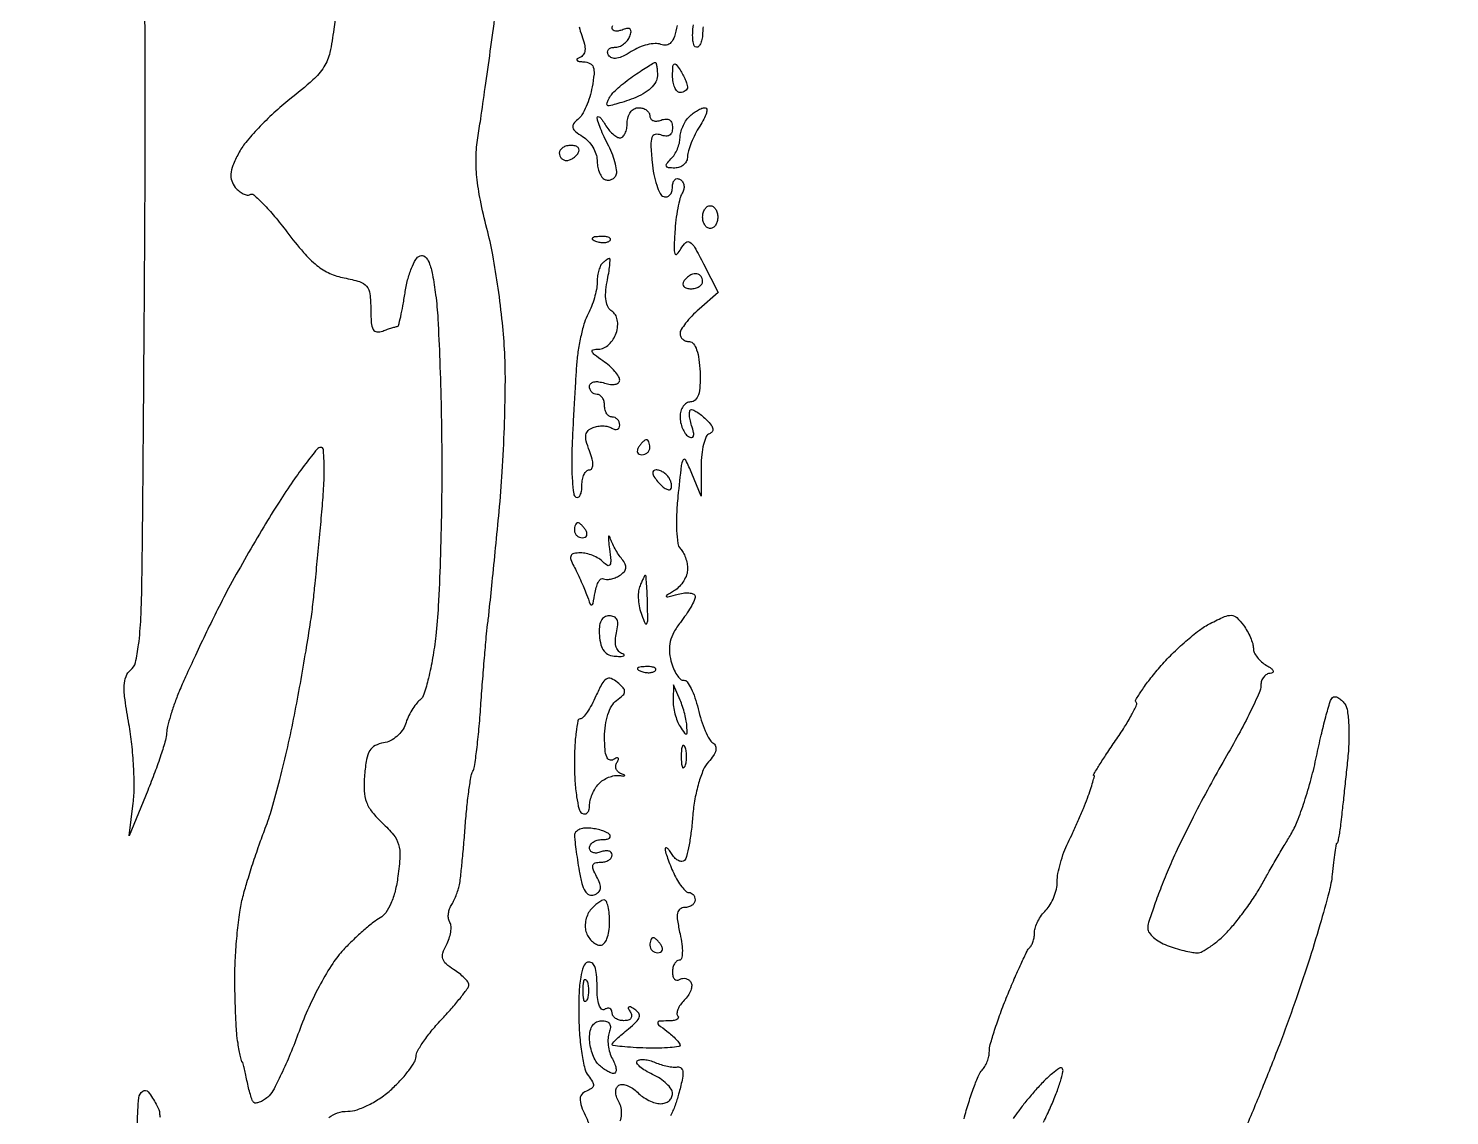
# Model space of a CAD drawing. Extents: x 0 to 102, y 0 to 135.
# Drawn here: x 66.55 to 82.49, y 6.3 to 18.49 of the extents above; entities that cross this region are included whole.
import ezdxf

# ---------------------------------------------------------------- set-up
doc = ezdxf.new("R2010")
doc.units = 0
doc.header["$MEASUREMENT"] = 0

msp = doc.modelspace()

# ---------------------------------------------------------------- linework, layer by layer
for points in [[(30.835569, 68.0607, 0.000004), (30.856286, 64.932268, 0.000002), (30.883525, 60.825814, 0.000002), (30.912326, 56.488502, 0.000002), (30.938318, 52.5789, -0.000116)], [(31.042661, 24.1956, 0.000001), (31.037549, 23.023692, 0.000001), (31.032419, 21.846099, 0.000001), (31.02793, 20.814404, 0.000005)], [(70.009688, 18.685038, 0.031649), (69.972293, 18.477149, -0.026174), (69.928162, 18.215413, -0.085289), (69.861638, 18.053363, -0.071247), (69.738348, 17.907568, -0.014684), (69.479704, 17.690943, 0.018842), (69.300575, 17.538363, 0.017274), (69.127991, 17.368396, 0.017577), (68.984623, 17.206033, 0.052785), (68.903339, 17.0827, 0.02278), (68.841222, 16.947862, 0.073887), (68.818001, 16.852411, 0.108343), (68.82763, 16.775595, 0.088272), (68.868671, 16.703354, 0.046517), (68.911582, 16.660468, 0.06099), (68.958188, 16.630575, 0.075), (69.001273, 16.617306, 0.177483), (69.033685, 16.623953, -0.333251), (69.07443, 16.620285, -0.015116), (69.182097, 16.517261, -0.020161), (69.308898, 16.377519, -0.012468), (69.44692, 16.203888, 0.016526), (69.633472, 15.973077, 0.045625), (69.783865, 15.828173, 0.061955), (69.928227, 15.739291, 0.060744), (70.090921, 15.687752, -0.026367), (70.262376, 15.646127, -0.145845), (70.340886, 15.594629, -0.148553), (70.377634, 15.509067, -0.027686), (70.3872, 15.336434, 0.01745), (70.392486, 15.185025, 0.108216), (70.414248, 15.110851, 0.246918), (70.455713, 15.083348, 0.117517), (70.521019, 15.092049, -0.006944), (70.574472, 15.111713, -0.008803), (70.624399, 15.128316, -0.007185), (70.666518, 15.140841, -0.068778), (70.685036, 15.1434, 0.342899), (70.698743, 15.154053, 0.005732), (70.722881, 15.253558, 0.01204), (70.747734, 15.374635, 0.00738), (70.771468, 15.518407, -0.02572), (70.801258, 15.665153, -0.033034), (70.844278, 15.795955, -0.034868), (70.893218, 15.89637, -0.17196), (70.94036, 15.936644, -0.283115), (70.995786, 15.92625, -0.113992), (71.04154, 15.860313, -0.05037), (71.080111, 15.72565, -0.012435), (71.115289, 15.498187, -0.018809), (71.139824, 15.229195, -0.004019), (71.161079, 14.760376, -0.004196), (71.176791, 14.21645, -0.003985), (71.18372, 13.6629, -0.004928), (71.180722, 13.098131, -0.004603), (71.166644, 12.520536, -0.004588), (71.144713, 12.00784, -0.01563), (71.116945, 11.6748, -0.013665), (71.081377, 11.425595, -0.01821), (71.034713, 11.201738, -0.015618), (70.984137, 11.021219, -0.147156), (70.939418, 10.955375, 0.0591), (70.895123, 10.909764, 0.027088), (70.84833, 10.841152, 0.026369), (70.806326, 10.762714, 0.03291), (70.776211, 10.685785, -0.078175), (70.739924, 10.61316, -0.060055), (70.680096, 10.547554, -0.060466), (70.606909, 10.498479, -0.082331), (70.53125, 10.47461, 0.083807), (70.436823, 10.444515, 0.14), (70.376468, 10.387841, 0.091719), (70.339805, 10.289161, 0.022793), (70.317848, 10.117513, 0.031157), (70.314377, 9.938198, 0.077966), (70.340132, 9.810198, 0.081312), (70.403029, 9.699434, 0.03612), (70.517984, 9.576265, -0.033701), (70.641756, 9.444927, -0.101473), (70.698988, 9.336619, -0.085557), (70.714056, 9.204041, -0.019674), (70.692199, 8.979118, -0.026486), (70.660434, 8.813217, -0.040755), (70.613979, 8.674707, -0.049071), (70.556803, 8.57082, -0.118103), (70.492062, 8.512358, 0.042358), (70.41819, 8.463532, 0.011553), (70.310421, 8.374258, 0.011599), (70.19244, 8.266939, 0.011832), (70.080363, 8.154959, 0.04728), (69.960461, 8.002891, 0.018875), (69.824931, 7.774437, 0.018114), (69.693271, 7.50968, 0.018883), (69.58308, 7.239686, -0.010486), (69.485315, 6.988148, -0.01327), (69.384008, 6.760198, -0.011339), (69.290557, 6.575049, -0.097297), (69.232223, 6.503513, -0.033301), (69.184189, 6.468773, -0.048826), (69.137543, 6.445547, -0.060732), (69.09873, 6.43592, -0.230768), (69.075768, 6.443832, -0.106112), (69.058711, 6.470213, -0.015101), (69.037548, 6.53153, -0.016618), (69.016829, 6.606714, -0.013479), (68.9995, 6.688537, 0.005857), (68.983999, 6.767656, 0.009575), (68.968796, 6.834281, 0.003687), (68.954498, 6.890077, 0.340449), (68.948237, 6.8949, -0.344262), (68.942027, 6.89975, -0.003548), (68.928163, 6.957028, -0.009397), (68.913495, 7.025311, -0.005739), (68.898629, 7.1064, -0.024912), (68.884669, 7.222142, -0.005998), (68.873424, 7.415065, -0.006143), (68.865887, 7.637054, -0.00606), (68.86376, 7.860175, -0.013714), (68.870753, 8.093138, -0.010798), (68.890684, 8.344802, -0.010949), (68.919397, 8.57797, -0.026354), (68.953449, 8.748475, -0.011035), (68.998793, 8.911125, -0.005349), (69.063564, 9.117112, -0.005302), (69.135622, 9.330295, -0.007605), (69.204332, 9.5175, 0.021534), (69.277981, 9.736861, 0.007116), (69.367539, 10.064756, 0.007071), (69.456628, 10.431582, 0.007968), (69.531599, 10.7865, 0.003665), (69.597986, 11.14142, 0.003345), (69.66129, 11.508244, 0.003346), (69.713463, 11.836742, 0.010862), (69.741861, 12.0555, 0.002112), (69.763366, 12.263253, 0.000853), (69.791022, 12.546841, 0.000844), (69.819751, 12.85215, 0.001072), (69.845196, 13.13415, 0.010255), (69.862423, 13.389614, 0.018346), (69.864555, 13.599999, 0.013328), (69.855873, 13.763017, 0.396181), (69.827819, 13.788455, 0.22179), (69.784629, 13.767356, 0.00684), (69.659151, 13.607729, 0.012231), (69.51539, 13.409745, 0.008019), (69.359117, 13.175105, 0.007911), (69.186903, 12.897771, 0.00499), (68.994273, 12.568918, 0.00501), (68.811308, 12.241733, 0.009174), (68.669785, 11.9709, 0.003297), (68.546618, 11.720151, 0.002886), (68.421104, 11.456432, 0.002901), (68.31047, 11.216872, 0.008646), (68.238518, 11.051118, 0.0123), (68.186321, 10.915602, 0.012756), (68.141526, 10.779309, 0.012541), (68.108792, 10.659616, 0.052596), (68.098635, 10.585818, -0.063312), (68.085693, 10.504661, -0.008529), (68.034287, 10.339447, -0.00973), (67.965884, 10.144942, -0.008056), (67.885707, 9.9405), (67.677145, 9.4329), (67.723148, 9.80043, 0.030877), (67.734294, 9.977712, 0.013742), (67.728105, 10.211835, 0.013542), (67.707956, 10.46005, 0.017829), (67.675421, 10.684852, -0.009527), (67.631482, 10.956548, -0.043138), (67.622657, 11.116685, -0.08138), (67.642857, 11.219732, -0.138078), (67.694295, 11.290223, 0.170883), (67.748218, 11.375036, 0.025855), (67.783993, 11.576049, 0.020365), (67.808886, 11.87275, 0.006755), (67.821755, 12.3093, 0.0017), (67.828611, 12.855101, 0.000271), (67.837816, 13.923309, 0.0003), (67.847223, 15.181759, 0.000263), (67.855572, 16.497, 0.00181), (67.858444, 17.802101, 0.002174), (67.851362, 19.029869, 0.00186)], [(69.918186, 6.274331, -0.092915), (70.014864, 6.326851, -0.078246), (70.130124, 6.345, 0.081224), (70.235067, 6.362161, 0.036107), (70.36478, 6.416447, 0.033828), (70.499674, 6.496607, 0.034098), (70.622146, 6.594031, 0.020998), (70.726531, 6.697737, 0.025644), (70.814708, 6.803409, 0.025543), (70.878324, 6.8978, 0.136326), (70.8948, 6.957106, -0.13238), (70.911563, 7.019311, -0.019702), (70.981779, 7.129863, -0.02102), (71.077523, 7.25652, -0.016719), (71.1909, 7.385071, 0.009473), (71.304335, 7.509992, 0.013444), (71.400021, 7.625594, 0.009461), (71.474499, 7.724463, 0.157966), (71.487, 7.763046, 0.164919), (71.476329, 7.794518, 0.033066), (71.436727, 7.83968, 0.031686), (71.38138, 7.888363, 0.024964), (71.315857, 7.93398, -0.040766), (71.231793, 7.996535, -0.142211), (71.195833, 8.053003, -0.148918), (71.196561, 8.118333, -0.046181), (71.235169, 8.209879, 0.040389), (71.265994, 8.280673, 0.043862), (71.284012, 8.353585, 0.048391), (71.287749, 8.418071, 0.129404), (71.274419, 8.461748, -0.098747), (71.259697, 8.501254, -0.059691), (71.257662, 8.551326, -0.056503), (71.267825, 8.603744, -0.063586), (71.289278, 8.65035, 0.028744), (71.316471, 8.700017, 0.016762), (71.343542, 8.762313, 0.016726), (71.366541, 8.826724, 0.027066), (71.381234, 8.883, 0.022602), (71.393489, 8.960881, 0.002843), (71.411405, 9.130564, 0.003337), (71.430197, 9.332406, 0.002764), (71.447585, 9.547572, -0.006595), (71.466274, 9.758691, -0.009029), (71.489027, 9.948126, -0.006316), (71.512815, 10.105278, -0.09799), (71.531853, 10.156131, 0.103596), (71.550968, 10.208968, 0.004742), (71.576198, 10.400199, 0.00773), (71.600627, 10.629285, 0.005449), (71.621293, 10.887459, -0.001889), (71.641079, 11.158922, -0.001926), (71.662793, 11.428449, -0.001868), (71.683436, 11.662484, -0.008009), (71.698492, 11.8017, 0.00492), (71.716046, 11.955136, 0.000657), (71.749459, 12.279161, 0.00076), (71.787982, 12.663401, 0.000639), (71.827666, 13.0707, 0.008845), (71.862464, 13.515027, 0.006392), (71.88615, 14.011346, 0.006458), (71.896537, 14.483732, 0.013939), (71.889699, 14.8473, 0.014407), (71.864152, 15.185042, 0.009513), (71.816255, 15.571423, 0.009576), (71.755288, 15.945619, 0.018256), (71.689628, 16.2432, -0.013511), (71.616856, 16.55875, -0.024908), (71.577551, 16.819117, -0.029784), (71.56836, 17.046094, -0.036001), (71.587744, 17.2584, 0.004506), (71.620235, 17.467699, 0.001037), (71.67112, 17.82131, 0.001072), (71.728025, 18.22894, 0.001046), (71.783647, 18.640089, 0.011026)], [(72.72405, 18.503092, 0.032154), (72.754295, 18.404983, -0.030043), (72.784346, 18.308946, -0.084997), (72.789494, 18.239129, -0.134504), (72.771032, 18.190583, -0.139381), (72.730613, 18.159017, 0.070186), (72.702419, 18.142642, 0.438151), (72.701254, 18.127841, 0.170676), (72.723595, 18.116058, 0.025384), (72.775035, 18.111079, -0.100622), (72.845095, 18.093465, -0.202097), (72.882241, 18.051546, -0.107669), (72.890996, 17.973546, -0.01985), (72.87033, 17.82945, -0.029513), (72.842833, 17.717641, -0.028891), (72.802208, 17.609027, -0.030167), (72.755388, 17.51821, -0.088508), (72.709535, 17.465172, 0.063307), (72.661826, 17.415276, 0.230437), (72.654044, 17.37336, 0.158964), (72.682445, 17.330451, 0.028151), (72.762289, 17.274106, -0.064072), (72.824608, 17.223067, -0.051495), (72.877345, 17.154227, -0.053103), (72.913224, 17.078936, -0.084852), (72.9252, 17.008876, 0.043975), (72.931029, 16.942726, 0.044942), (72.948334, 16.879113, 0.049048), (72.973729, 16.827002, 0.116968), (73.003954, 16.796713, 0.105173), (73.037953, 16.784533, 0.099188), (73.074733, 16.786864, 0.096388), (73.108619, 16.803368, 0.093224), (73.134312, 16.831536, 0.160869), (73.145891, 16.879992, 0.036535), (73.132464, 16.964554, 0.034214), (73.101671, 17.064482, 0.027491), (73.055557, 17.167114, -0.010804), (73.00583, 17.268592, -0.013457), (72.964248, 17.365021, -0.011739), (72.9337, 17.44699, -0.093084), (72.927773, 17.486849, -0.378081), (72.937451, 17.497013, -0.208619), (72.95492, 17.491138, -0.057365), (72.983177, 17.458948, -0.019605), (73.016576, 17.40645, 0.037354), (73.055508, 17.349797, 0.041926), (73.101094, 17.30189, 0.046271), (73.146326, 17.268636, 0.136202), (73.183204, 17.2584, 0.199107), (73.213921, 17.271137, 0.085476), (73.239984, 17.308103, 0.065465), (73.257687, 17.362836, 0.045554), (73.2636, 17.4276, -0.072314), (73.273064, 17.492692, -0.08892), (73.300613, 17.54745, -0.10214), (73.341791, 17.583839, -0.130775), (73.3905, 17.5968, -0.072144), (73.438993, 17.589766, -0.087143), (73.480123, 17.56929, -0.100435), (73.507619, 17.538862, -0.134459), (73.5174, 17.503149, 0.158089), (73.527658, 17.471515, 0.151946), (73.554677, 17.451312, 0.112257), (73.595748, 17.446489, 0.06502), (73.6443, 17.458194, -0.077108), (73.697442, 17.469659, -0.163069), (73.737641, 17.458762, -0.166396), (73.762642, 17.426081, -0.08099), (73.7712, 17.373594, -0.080487), (73.762556, 17.320244, -0.172996), (73.737231, 17.287871, -0.163705), (73.695976, 17.277784, -0.070538), (73.640099, 17.290605, 0.138884), (73.576745, 17.296349, 0.274805), (73.540161, 17.264134, 0.090282), (73.528588, 17.177233, 0.011311), (73.541992, 16.986909, 0.024847), (73.561801, 16.848956, 0.033652), (73.594113, 16.727287, 0.035648), (73.633035, 16.634743, 0.19742), (73.673093, 16.600202, 0.143851), (73.710396, 16.598859, 0.144862), (73.742381, 16.617921, 0.115098), (73.763872, 16.655767, 0.071934), (73.7712, 16.706443, -0.063318), (73.777473, 16.755782, -0.134169), (73.796457, 16.788962, -0.191576), (73.824558, 16.801036, -0.146234), (73.85718, 16.792247, -0.11619), (73.885155, 16.764299, -0.101228), (73.899487, 16.725371, -0.093854), (73.897896, 16.681381, -0.084475), (73.880467, 16.639204, 0.077008), (73.854887, 16.579814, 0.016221), (73.830097, 16.469242, 0.016635), (73.809576, 16.33778, 0.01509), (73.797031, 16.2009, 0.006464), (73.78838, 16.021918, 0.096981), (73.798161, 15.960524, 0.563933), (73.821784, 15.95592, 0.052371), (73.86512, 16.015147, -0.07098), (73.920189, 16.084833, -0.350294), (73.966669, 16.08886, -0.118721), (74.019459, 16.031855, -0.009069), (74.11923, 15.845947), (74.284508, 15.5241), (74.070154, 15.337808, 0.021713), (73.98809, 15.259983, 0.026582), (73.918767, 15.180196, 0.026679), (73.868836, 15.108579, 0.139773), (73.8558, 15.062858, 0.118355), (73.863927, 15.029004, 0.100135), (73.886864, 15.000103, 0.092021), (73.921161, 14.980609, 0.082381), (73.96155, 14.973721, -0.238881), (74.00602, 14.950936, -0.073036), (74.042136, 14.881987, -0.050287), (74.067854, 14.775138, -0.024544), (74.079998, 14.635321, -0.019824), (74.079671, 14.478324, -0.065484), (74.06195, 14.376622, -0.122783), (74.026785, 14.318959, -0.197204), (73.974248, 14.2974, 0.137467), (73.929079, 14.284742, 0.100197), (73.890594, 14.249164, 0.086115), (73.864685, 14.195949, 0.070438), (73.8558, 14.133193, 0.051607), (73.862745, 14.066087, 0.04825), (73.883314, 14.000217, 0.051742), (73.913567, 13.945165, 0.1032), (73.949464, 13.911098, 0.113869), (73.985885, 13.898753, 0.359143), (74.005799, 13.912073, 0.128686), (74.007309, 13.954344, 0.021768), (73.986063, 14.033006, -0.025948), (73.968056, 14.101956, -0.046725), (73.961636, 14.159985, -0.067839), (73.966398, 14.199928, -0.34159), (73.983042, 14.2128, -0.126985), (74.011303, 14.205505, -0.024635), (74.05649, 14.17752, -0.024754), (74.107242, 14.138677, -0.020665), (74.157188, 14.092698, -0.035571), (74.204086, 14.038605, -0.115755), (74.222988, 13.995434, -0.211671), (74.215345, 13.963512, -0.150338), (74.184985, 13.941828, 0.214473), (74.149247, 13.908914, 0.039228), (74.119794, 13.821659, 0.036005), (74.099422, 13.706533, 0.025797), (74.09268, 13.575947), (74.09268, 13.240834), (73.988663, 13.494167, 0.015115), (73.920863, 13.64606, 0.592152), (73.891379, 13.647579, 0.110544), (73.869116, 13.583176, 0.002249), (73.831881, 13.240172, 0.015498), (73.81707, 13.036633, 0.02226), (73.817587, 12.855891, 0.020882), (73.830486, 12.711559, 0.165102), (73.859758, 12.652202, -0.073071), (73.890678, 12.610631, -0.038684), (73.916711, 12.551751, -0.037482), (73.934462, 12.486095, -0.047314), (73.9404, 12.423484, -0.08504), (73.92952, 12.359979, -0.052971), (73.89691, 12.291632, -0.051329), (73.848984, 12.229057, -0.063715), (73.79235, 12.182564, 0.004029), (73.705079, 12.126851, 0.482432), (73.703968, 12.115267, 0.261529), (73.719958, 12.111086, 0.002764), (73.83465, 12.141761, -0.037072), (73.907604, 12.156001, -0.064788), (73.969085, 12.155341, -0.099015), (74.01018, 12.140918, -0.264921), (74.025, 12.11491, -0.111167), (74.015326, 12.071935, -0.019165), (73.976444, 11.997463, -0.020034), (73.922987, 11.912115, -0.016725), (73.859702, 11.825876, 0.04004), (73.786724, 11.716047, 0.066799), (73.746334, 11.612843, 0.071606), (73.736154, 11.507878, 0.05381), (73.753952, 11.393076, 0.034088), (73.78295, 11.308272, 0.047462), (73.820859, 11.237622, 0.057102), (73.861451, 11.189567, 0.209886), (73.8981, 11.176539, -0.260806), (73.935537, 11.159005, -0.039225), (73.980072, 11.085399, -0.035645), (74.02322, 10.981743, -0.023623), (74.058352, 10.85768, 0.02052), (74.093934, 10.728991, 0.0244), (74.138273, 10.611042, 0.024276), (74.184602, 10.516802, 0.123517), (74.224188, 10.474415, -0.158608), (74.25324, 10.438668, -0.150646), (74.256465, 10.39185, -0.092194), (74.230497, 10.332769, -0.034408), (74.174226, 10.26127, 0.084816), (74.116858, 10.171042, 0.028216), (74.064338, 10.022897, 0.026674), (74.02279, 9.846199, 0.024731), (73.998999, 9.661564, -0.011189), (73.981284, 9.486901, -0.015154), (73.956991, 9.33016, -0.012076), (73.929999, 9.202405, -0.139145), (73.905259, 9.158059, -0.190151), (73.876685, 9.145654, -0.120691), (73.840712, 9.153188, -0.086387), (73.802335, 9.180529, -0.053931), (73.767896, 9.22385, 0.02071), (73.737484, 9.267798, 0.060544), (73.71193, 9.294274, 0.213665), (73.696277, 9.298457, 0.361968), (73.687895, 9.288831, 0.079541), (73.692705, 9.253934, 0.010768), (73.715821, 9.183533, 0.012186), (73.747282, 9.100742, 0.010001), (73.78478, 9.013881, 0.025457), (73.827571, 8.931369, 0.034096), (73.874981, 8.861697, 0.036304), (73.920354, 8.81183, 0.192314), (73.95398, 8.7984, -0.118371), (73.981068, 8.791896, -0.100624), (74.004138, 8.773549, -0.092471), (74.019628, 8.746111, -0.082567), (74.025, 8.7138, -0.138267), (74.015905, 8.681539, -0.100123), (73.99034, 8.654051, -0.085841), (73.952104, 8.635544, -0.069995), (73.907009, 8.6292, 0.164499), (73.85493, 8.611589, 0.189052), (73.827867, 8.566944, 0.082117), (73.827242, 8.482273, 0.016338), (73.8558, 8.3331, -0.021952), (73.876628, 8.217277, -0.04105), (73.881573, 8.122228, -0.055862), (73.872212, 8.056601, -0.341826), (73.846891, 8.037, 0.169921), (73.818013, 8.026894, 0.094417), (73.793434, 7.998256, 0.075004), (73.776812, 7.95556, 0.055441), (73.7712, 7.905107, 0.06068), (73.776924, 7.858114, 0.129571), (73.794334, 7.826255, 0.191518), (73.820092, 7.814302, 0.153598), (73.849954, 7.821887, -0.099564), (73.883745, 7.834417, -0.098067), (73.919946, 7.833009, -0.09782), (73.95295, 7.817896, -0.098515), (73.977632, 7.7914, -0.157874), (73.987286, 7.752021, -0.070181), (73.975862, 7.699172, -0.059338), (73.946585, 7.641758, -0.048865), (73.902906, 7.588592, 0.040447), (73.859398, 7.537412, 0.059807), (73.830963, 7.485881, 0.078653), (73.820734, 7.441753, 0.217377), (73.831629, 7.412571, -0.282648), (73.836383, 7.392667, -0.199963), (73.820984, 7.374794, -0.08105), (73.780595, 7.36216, -0.031215), (73.72185, 7.357509, 0.010373), (73.621228, 7.353751, 0.362423), (73.605211, 7.338725, 0.259605), (73.614867, 7.314969, 0.006854), (73.70775, 7.242433, -0.017295), (73.764449, 7.196216, -0.023163), (73.81231, 7.150288, -0.021383), (73.847695, 7.109692, -0.170156), (73.8558, 7.086566, -0.375262), (73.841082, 7.069717, -0.012071), (73.744121, 7.058944, -0.017811), (73.621385, 7.052692, -0.010727), (73.475616, 7.053592, -0.007078), (73.32981, 7.059689, -0.011697), (73.20696, 7.069456, -0.005381), (73.105547, 7.081015, -0.373145), (73.094916, 7.092839, -0.198868), (73.101599, 7.109834, -0.008394), (73.148288, 7.15665, -0.013345), (73.207274, 7.210864, -0.008981), (73.277333, 7.269709, 0.022641), (73.364897, 7.347432, 0.120872), (73.398542, 7.401214, 0.233815), (73.392295, 7.445242, 0.104604), (73.348862, 7.486691, 0.019198), (73.300472, 7.514088, 0.252895), (73.280599, 7.513718, 0.391283), (73.27579, 7.498748, 0.029628), (73.297821, 7.457871, -0.099174), (73.312364, 7.418746, -0.20018), (73.304778, 7.387332, -0.168066), (73.275307, 7.366924, -0.068269), (73.226293, 7.3602, -0.06614), (73.175874, 7.366899, -0.083321), (73.133144, 7.386518, -0.099271), (73.104564, 7.415627, -0.145596), (73.0944, 7.449793, 0.108972), (73.087777, 7.479821, 0.182303), (73.069549, 7.497709, 0.161196), (73.042126, 7.500341, 0.082592), (73.0098, 7.4871, -0.342289), (72.976095, 7.490686, -0.12207), (72.948568, 7.534371, -0.057556), (72.930663, 7.620764, -0.022345), (72.9252, 7.742957, 0.021101), (72.919418, 7.879914, 0.071849), (72.899299, 7.96668, 0.155034), (72.865348, 8.008758, 0.233334), (72.81945, 8.014563, 0.227755), (72.77239, 7.967958, 0.044218), (72.741497, 7.848966, 0.03212), (72.723355, 7.670704, 0.012192), (72.720149, 7.420544, 0.016475), (72.730056, 7.198142, 0.019997), (72.754508, 6.990912, 0.018975), (72.788207, 6.820639, 0.115356), (72.828059, 6.740811, -0.034214), (72.874466, 6.676398, -0.173208), (72.883677, 6.633791, -0.216354), (72.863123, 6.600732, -0.055558), (72.805854, 6.571105, 0.139835), (72.750905, 6.529827, 0.190283), (72.73438, 6.470712, 0.076007), (72.759789, 6.373324, 0.010786), (72.845994, 6.184612, -0.03227)], [(73.824358, 18.51824, -0.027139), (73.792676, 18.395015, -0.102452), (73.753976, 18.325849, -0.180288), (73.704092, 18.298614, -0.128045), (73.64015, 18.305786, 0.105876), (73.575505, 18.315916, 0.045489), (73.488672, 18.303109, 0.042294), (73.395263, 18.271958, 0.04343), (73.309301, 18.225749, -0.029432), (73.218276, 18.173487, -0.075444), (73.146166, 18.15025, -0.122611), (73.09224, 18.154728, -0.174322), (73.054941, 18.184403, -0.1173), (73.043693, 18.218342, -0.186066), (73.052093, 18.247398, -0.154631), (73.079795, 18.266951, -0.0771), (73.122656, 18.2736, 0.089984), (73.173133, 18.282758, 0.066628), (73.223232, 18.309611, 0.06544), (73.265373, 18.349328, 0.079646), (73.29254, 18.396192, 0.051615), (73.306498, 18.447976, 0.240886), (73.297283, 18.476483, 0.240886), (73.268776, 18.485698, 0.051615), (73.216992, 18.47174, -0.040955), (73.169998, 18.457996, -0.076015), (73.130411, 18.455977, -0.123753), (73.104366, 18.465397, -0.249357), (73.0944, 18.484139, -0.119374), (73.102968, 18.519514, -0.011338)], [(74.115867, 18.504498, 0.046881), (74.1096, 18.437807, -0.040686), (74.104476, 18.374935, -0.060083), (74.089053, 18.321836, -0.07901), (74.066412, 18.285755, -0.216468), (74.039652, 18.2736, -0.314934), (74.015211, 18.29069, -0.055623), (74.001194, 18.348154, -0.042928), (73.997723, 18.430111, -0.025568), (74.006954, 18.5274, 0.030703)], [(77.040546, 6.2604, -0.01088), (77.093662, 6.444453, -0.013609), (77.151253, 6.612627, -0.011833), (77.206248, 6.749994, -0.095311), (77.244163, 6.80607, 0.066342), (77.274937, 6.846377, 0.038863), (77.300945, 6.901351, 0.03817), (77.318749, 6.96147, 0.052203), (77.324792, 7.01757, -0.068125), (77.335634, 7.095052, -0.009062), (77.383512, 7.253647, -0.010354), (77.447932, 7.44049, -0.008528), (77.52414, 7.637098, -0.005253), (77.604317, 7.828148, -0.007224), (77.680648, 7.998024, -0.004851), (77.747853, 8.138422, -0.082498), (77.777548, 8.179948, 0.083099), (77.798453, 8.209256, 0.037346), (77.816005, 8.253315, 0.03564), (77.827983, 8.303747, 0.040509), (77.832, 8.353243, -0.081806), (77.840995, 8.407855, -0.037563), (77.869277, 8.474453, -0.035901), (77.910337, 8.541658, -0.041318), (77.9589, 8.598986, 0.062771), (78.007509, 8.661615, 0.039124), (78.048523, 8.745144, 0.038776), (78.0765, 8.835357, 0.055858), (78.0858, 8.918345, -0.04667), (78.094326, 9.009492, -0.021114), (78.121554, 9.126429, -0.020688), (78.16091, 9.248302, -0.026581), (78.207514, 9.356452, 0.007755), (78.261062, 9.468874, 0.004595), (78.321597, 9.604495, 0.004597), (78.37952, 9.740952, 0.007885), (78.424962, 9.8559, 0.007957), (78.459921, 9.953245, 0.01387), (78.485358, 10.035146, 0.00808), (78.502749, 10.101258, 0.486721), (78.496131, 10.1097, -0.585946), (78.491674, 10.117655, -0.002366), (78.557825, 10.224582, -0.006972), (78.639196, 10.350783, -0.004), (78.740645, 10.500789, 0.010555), (78.841018, 10.65348, 0.016915), (78.919388, 10.788288, 0.010989), (78.976385, 10.900275, 0.318733), (78.971281, 10.930319, -0.34569), (78.967792, 10.959321, -0.011913), (79.033453, 11.061819, -0.017723), (79.123109, 11.18504, -0.010873), (79.236911, 11.323998, -0.020301), (79.372413, 11.469875, -0.016713), (79.528132, 11.61443, -0.017035), (79.680238, 11.73762, -0.042383), (79.801309, 11.813857, -0.014432), (79.9605, 11.890439, -0.117761), (80.039296, 11.905191, -0.180195), (80.100307, 11.878969, -0.044263), (80.173518, 11.795469, -0.029317), (80.216339, 11.729064, -0.026787), (80.252535, 11.656115, -0.027777), (80.277726, 11.587417, -0.074119), (80.2854, 11.535934, 0.11186), (80.296059, 11.488884, 0.052391), (80.32889, 11.435369, 0.048216), (80.376816, 11.38406, 0.048966), (80.43345, 11.343176, -0.02869), (80.484405, 11.309443, -0.121624), (80.50742, 11.281364, -0.368599), (80.502513, 11.26305, -0.145621), (80.47575, 11.254373, 0.123334), (80.435411, 11.243219, 0.098106), (80.401064, 11.213651, 0.088475), (80.377974, 11.170148, 0.078024), (80.37, 11.119359, -0.106821), (80.352084, 11.036458, -0.007661), (80.251063, 10.822427, -0.010485), (80.120195, 10.569378, -0.007721), (79.965107, 10.294509, 0.008229), (79.793271, 9.989229, 0.005966), (79.611634, 9.643962, 0.006028), (79.446987, 9.311898, 0.013084), (79.330364, 9.0522, 0.006479), (79.242351, 8.833721, 0.008535), (79.168104, 8.632154, 0.006482), (79.111283, 8.462339, 0.078205), (79.100757, 8.394456, 0.157743), (79.116155, 8.347226, 0.055865), (79.164675, 8.294055, 0.048626), (79.23495, 8.243638, 0.040478), (79.318007, 8.204106, 0.015876), (79.409745, 8.172523, 0.014583), (79.505922, 8.145836, 0.014763), (79.593075, 8.12708, 0.045644), (79.652984, 8.1216, 0.122213), (79.712654, 8.136406, 0.028893), (79.801116, 8.189941, 0.028048), (79.898472, 8.265197, 0.024433), (79.991607, 8.35425, 0.020408), (80.088099, 8.464682, 0.011591), (80.196101, 8.605538, 0.011559), (80.298492, 8.752713, 0.018673), (80.377903, 8.883, -0.002368), (80.453113, 9.015962, -0.001469), (80.542613, 9.171393, -0.001473), (80.631863, 9.324304, -0.002659), (80.706013, 9.448964, 0.042372), (80.776986, 9.593222, 0.013714), (80.857549, 9.817328, 0.013564), (80.933854, 10.072521, 0.014834), (80.993736, 10.32401, -0.006207), (81.045584, 10.559731, -0.008919), (81.097797, 10.767019, -0.005383), (81.146385, 10.938989, -0.12547), (81.172096, 10.982296, -0.210454), (81.198948, 10.992728, -0.10902), (81.234388, 10.983243, -0.076612), (81.273385, 10.954715, -0.047643), (81.309583, 10.91095, -0.114362), (81.340317, 10.831263, -0.022472), (81.355038, 10.677486, -0.022047), (81.356254, 10.487982, -0.016317), (81.341531, 10.2789, -0.000656), (81.319575, 10.069052, -0.000647), (81.296967, 9.858279, -0.000635), (81.276688, 9.673694, -0.002486), (81.263456, 9.5598, -0.006885), (81.252492, 9.478711, -0.011287), (81.240718, 9.410428, -0.005042), (81.229072, 9.35396, -0.35298), (81.222053, 9.3483, 0.369152), (81.215035, 9.342301, 0.001947), (81.200293, 9.246297, 0.00696), (81.185118, 9.134199, 0.004208), (81.170114, 9.001056, -0.038378), (81.133991, 8.803128, -0.006612), (81.032023, 8.435347, -0.007164), (80.900145, 8.005996, -0.006348), (80.750814, 7.562856, -0.007203), (80.576879, 7.089498, -0.005263), (80.370638, 6.568707, -0.005318), (80.164714, 6.079236, -0.011688)], [(73.186019, 6.235883, 0.066822), (73.200522, 6.310351, 0.069754), (73.194647, 6.383268, 0.072762), (73.168911, 6.450633, -0.048864), (73.142999, 6.509838, -0.0819), (73.134823, 6.563402, -0.106987), (73.144712, 6.606581, -0.145751), (73.171132, 6.636237, -0.162279), (73.210649, 6.645566, -0.068928), (73.264309, 6.633139, -0.058032), (73.322956, 6.602521, -0.047115), (73.377637, 6.557278, 0.045457), (73.436296, 6.508414, 0.037057), (73.506861, 6.467105, 0.03842), (73.578121, 6.438748, 0.075626), (73.638257, 6.4296, 0.083895), (73.689027, 6.438179, 0.093039), (73.732148, 6.462888, 0.10052), (73.760984, 6.499696, 0.116568), (73.7712, 6.54292, 0.150074), (73.755655, 6.593546, 0.051875), (73.70586, 6.652724, 0.045903), (73.633883, 6.710442, 0.039176), (73.548767, 6.757588, -0.025534), (73.466999, 6.80001, -0.047077), (73.40624, 6.84373, -0.070654), (73.37308, 6.882159, -0.352679), (73.375919, 6.908519, -0.1663), (73.405482, 6.923012, -0.052066), (73.455499, 6.924122, -0.045506), (73.515491, 6.913652, -0.036805), (73.577201, 6.892008, 0.02855), (73.642588, 6.867858, 0.024635), (73.713585, 6.849921, 0.025391), (73.779687, 6.840104, 0.06318), (73.828462, 6.841545, -0.248018), (73.868453, 6.827824, -0.180803), (73.886929, 6.783672, -0.064016), (73.878902, 6.69399, -0.012779), (73.840194, 6.537638, -0.021074), (73.799496, 6.410752, -0.024258), (73.749867, 6.293706, -0.024363)], [(77.933424, 6.223967, 0.010545), (78.01138, 6.39061, 0.012731), (78.074539, 6.54382, 0.01941), (78.120703, 6.680043, 0.014598), (78.150244, 6.791661, 0.259322), (78.140385, 6.826215, 0.363138), (78.110174, 6.828903, 0.021573), (78.031662, 6.769086, 0.024375), (77.936649, 6.681816, 0.014645), (77.832267, 6.569729, 0.008844), (77.732945, 6.45249, 0.014471), (77.653508, 6.349333, 0.008125), (77.592676, 6.262486, 0.352208)], [(67.771523, 6.214987, -0.026558), (67.786919, 6.495242, -0.208807), (67.829712, 6.570036, -0.409041), (67.891708, 6.56148, -0.019597), (67.940205, 6.493249, -0.022085), (67.981184, 6.424035, -0.022016), (68.010551, 6.362675, -0.100929), (68.0184, 6.324189, 0.084229), (68.026181, 6.278326, 0.006883)]]:
    msp.add_lwpolyline(points, format="xyb")
for points in [[(73.578524, 18.1044, -0.346157), (73.587751, 18.097143, -0.020809), (73.595104, 18.060146, -0.024008), (73.600308, 18.011502, -0.014645), (73.602, 17.953748, -0.132645), (73.583449, 17.88505, -0.072766), (73.528759, 17.816411, -0.058921), (73.443158, 17.753336, -0.039122), (73.332629, 17.701419, -0.009265), (73.227787, 17.66405, -0.014367), (73.135885, 17.63611, -0.008571), (73.05948, 17.616661, -0.260012), (73.041129, 17.621871, -0.235726), (73.03639, 17.636057, -0.045993), (73.042787, 17.663072, -0.040012), (73.056923, 17.696097, -0.027518), (73.07785, 17.731054, -0.053055), (73.11391, 17.773826, -0.013676), (73.180858, 17.834585, -0.013763), (73.261479, 17.900061, -0.013611), (73.345874, 17.961254, -0.004877), (73.427731, 18.016107, -0.007262), (73.500499, 18.062351, -0.003585), (73.562804, 18.100073, -0.135124)], [(73.8558, 18.0198, -0.019837), (73.887286, 17.96656, -0.02047), (73.914099, 17.911538, -0.020703), (73.933321, 17.862145, -0.077483), (73.939105, 17.82945, -0.133323), (73.933064, 17.805258, -0.102891), (73.915168, 17.784638, -0.089496), (73.888029, 17.77077, -0.073605), (73.8558, 17.766, -0.210568), (73.823552, 17.780211, -0.082215), (73.796432, 17.821915, -0.062416), (73.778205, 17.883475, -0.042523), (73.772495, 17.95635, -0.011293), (73.775466, 18.05738, -0.220444), (73.789672, 18.084278, -0.409657), (73.811766, 18.081464, -0.023197)], [(74.13625, 17.5968, -0.385137), (74.154725, 17.58009, -0.094528), (74.150786, 17.535546, -0.051215), (74.124014, 17.468334, -0.024667), (74.07703, 17.388277, 0.02531), (74.024735, 17.298906, 0.023775), (73.980535, 17.202856, 0.024503), (73.949622, 17.113981, 0.071558), (73.9404, 17.049877, -0.109952), (73.929371, 17.000329, -0.099893), (73.898153, 16.958151, -0.095043), (73.85149, 16.929863, -0.089101), (73.79658, 16.92, -0.028321), (73.72674, 16.923959, -0.272121), (73.703872, 16.94115, -0.273085), (73.707812, 16.969436, -0.02847), (73.75428, 17.02152, 0.056383), (73.79315, 17.070307, 0.038823), (73.825978, 17.132981, 0.039117), (73.8484, 17.199153, 0.062206), (73.8558, 17.2584, -0.062206), (73.8632, 17.317647, -0.039117), (73.885621, 17.383819, -0.038823), (73.91845, 17.446493, -0.056383), (73.95732, 17.49528, -0.03419), (74.00188, 17.53413, -0.033164), (74.051758, 17.566978, -0.034999), (74.099477, 17.589801, -0.094315)], [(72.634093, 17.1738, 0.062283), (72.583662, 17.167494, 0.080552), (72.540944, 17.148949, 0.097988), (72.512354, 17.121465, 0.153634), (72.5022, 17.0892, 0.092995), (72.508259, 17.056905, 0.096318), (72.525585, 17.029451, 0.099231), (72.551433, 17.011077, 0.105429), (72.581807, 17.0046, 0.089642), (72.616119, 17.010801, 0.053229), (72.653389, 17.029451, 0.051032), (72.687795, 17.056839, 0.06081), (72.7137, 17.0892, 0.139169), (72.722832, 17.121318, 0.191142), (72.711883, 17.148949, 0.138808), (72.680761, 17.167602, 0.066118)], [(74.1942, 16.497, -0.148195), (74.226463, 16.487223, -0.098894), (74.253949, 16.459723, -0.082425), (74.272481, 16.418614, -0.064853), (74.2788, 16.3701, -0.064853), (74.272481, 16.321586, -0.082425), (74.253949, 16.280477, -0.098894), (74.226463, 16.252977, -0.148195), (74.1942, 16.2432, -0.148195), (74.161937, 16.252977, -0.098894), (74.134451, 16.280477, -0.082425), (74.115919, 16.321586, -0.064853), (74.1096, 16.3701, -0.064853), (74.115919, 16.418614, -0.082425), (74.134451, 16.459723, -0.098894), (74.161937, 16.487223, -0.148195)], [(72.96045, 16.151921, 0.018894), (72.897311, 16.146926, 0.168741), (72.872628, 16.13497, 0.470617), (72.874087, 16.119552, 0.054073), (72.909337, 16.100809, 0.051402), (72.955603, 16.087608, 0.05415), (73.002772, 16.084442, 0.060344), (73.043829, 16.091139, 0.126455), (73.071488, 16.107487, 0.296942), (73.075397, 16.126003, 0.208169), (73.059954, 16.141624, 0.077125), (73.019347, 16.150991, 0.028489)], [(73.064085, 15.9048, 0.12535), (73.050515, 15.901344, 0.025242), (73.029095, 15.888232, 0.025199), (73.005106, 15.869991, 0.021223), (72.9816, 15.8484, 0.099464), (72.959885, 15.815765, 0.033671), (72.941767, 15.761373, 0.03193), (72.929359, 15.696981, 0.031644), (72.9252, 15.631338, -0.047554), (72.918074, 15.556581, -0.023367), (72.895632, 15.463589, -0.022946), (72.86309, 15.368398, -0.030879), (72.824544, 15.285888, 0.050826), (72.783891, 15.188981, 0.018047), (72.745272, 15.043551, 0.017694), (72.714088, 14.879708, 0.019915), (72.69603, 14.7204, 0.002977), (72.683701, 14.5369, 0.001319), (72.669507, 14.294524, 0.001305), (72.655818, 14.037687, 0.00176), (72.644856, 13.805208, 0.01204), (72.640799, 13.597392, 0.017883), (72.648137, 13.415518, 0.013184), (72.663226, 13.268753, 0.225827), (72.688769, 13.229165, 0.267647), (72.714173, 13.228389, 0.153484), (72.736251, 13.250989, 0.080196), (72.751229, 13.297898, 0.037273), (72.756, 13.361807, -0.045404), (72.762067, 13.428483, -0.065306), (72.780236, 13.484831, -0.085299), (72.806982, 13.522893, -0.199609), (72.838506, 13.536, 0.256515), (72.867184, 13.551749, 0.141427), (72.878769, 13.591233, 0.068751), (72.869891, 13.657654, 0.023294), (72.839452, 13.750518, -0.026934), (72.804824, 13.858822, -0.102556), (72.80121, 13.929325, -0.162787), (72.825977, 13.977375, -0.101779), (72.879795, 14.011815, -0.055924), (72.93299, 14.025663, -0.045274), (72.99193, 14.028758, -0.04692), (73.047517, 14.021389, -0.082185), (73.090349, 14.003804, 0.077798), (73.124243, 13.989542, 0.155513), (73.152959, 13.991427, 0.185619), (73.171991, 14.008845, 0.116162), (73.179, 14.038607, 0.093332), (73.17256, 14.072807, 0.09642), (73.154149, 14.101882, 0.099167), (73.12668, 14.121342, 0.105053), (73.0944, 14.1282, -0.148195), (73.062137, 14.137977, -0.098894), (73.034651, 14.165477, -0.082425), (73.016119, 14.206586, -0.064853), (73.0098, 14.2551, 0.064853), (73.003481, 14.303614, 0.082425), (72.984949, 14.344723, 0.098894), (72.957463, 14.372223, 0.148195), (72.9252, 14.382, -0.105903), (72.892921, 14.388914, -0.09931), (72.865451, 14.408526, -0.096189), (72.847037, 14.43783, -0.092573), (72.8406, 14.472301, -0.20676), (72.853976, 14.503264, -0.136392), (72.888802, 14.521579, -0.086344), (72.943029, 14.52379, -0.043987), (73.0098, 14.5089, 0.04465), (73.074628, 14.494533, 0.078822), (73.129298, 14.49609, 0.121577), (73.165377, 14.512538, 0.229159), (73.179, 14.540702, 0.143796), (73.16679, 14.58228, 0.035578), (73.123768, 14.639775, 0.03346), (73.062947, 14.701205, 0.028126), (72.990976, 14.757903, -0.01105), (72.896238, 14.82743, -0.14247), (72.870562, 14.862457, -0.456609), (72.882133, 14.883281, -0.051788), (72.942975, 14.8896, 0.11451), (73.000768, 14.903012, 0.070976), (73.058626, 14.942405, 0.065232), (73.107779, 15.000639, 0.065952), (73.140052, 15.069362, 0.052295), (73.156075, 15.147269, 0.073911), (73.152596, 15.217914, 0.087673), (73.130253, 15.275237, 0.118211), (73.091166, 15.314599, -0.136938), (73.049488, 15.359784, -0.077954), (73.026132, 15.430916, -0.058553), (73.021884, 15.525872, -0.031291), (73.037697, 15.642437, 0.008976), (73.055948, 15.743051, 0.015314), (73.067094, 15.827731, 0.009299), (73.072653, 15.895674, 0.432802)], [(74.029993, 15.7356, 0.089642), (73.995681, 15.729399, 0.053229), (73.958411, 15.710749, 0.051032), (73.924005, 15.683361, 0.06081), (73.8981, 15.651, 0.139169), (73.888968, 15.618882, 0.191142), (73.899917, 15.591251, 0.138808), (73.931039, 15.572598, 0.066118), (73.977707, 15.5664, 0.062283), (74.028138, 15.572706, 0.080552), (74.070856, 15.591251, 0.097988), (74.099446, 15.618735, 0.153634), (74.1096, 15.651, 0.092995), (74.103541, 15.683295, 0.096318), (74.086215, 15.710749, 0.099231), (74.060367, 15.729123, 0.105429)], [(73.480093, 13.8744, 0.151918), (73.462265, 13.868855, 0.038439), (73.438386, 13.849549, 0.035638), (73.413257, 13.822183, 0.029505), (73.3905, 13.7898, 0.082592), (73.377259, 13.757474, 0.161196), (73.379891, 13.730051, 0.182303), (73.397779, 13.711823, 0.108972), (73.427807, 13.7052, 0.093332), (73.462007, 13.71164, 0.09642), (73.491082, 13.730051, 0.099167), (73.510542, 13.75752, 0.105053), (73.5174, 13.7898, 0.042167), (73.514664, 13.822189, 0.061769), (73.506441, 13.849549, 0.081139), (73.494359, 13.868101, 0.210953)], [(73.586648, 13.536, 0.176123), (73.558481, 13.525761, 0.256649), (73.549113, 13.501679, 0.110288), (73.56381, 13.461557, 0.030483), (73.603697, 13.407056, 0.030935), (73.647511, 13.360454, 0.05004), (73.690648, 13.327361, 0.066988), (73.726977, 13.311112, 0.274667), (73.749427, 13.316827, 0.161573), (73.760176, 13.33825, 0.069134), (73.760389, 13.370675, 0.058241), (73.750848, 13.408386, 0.04739), (73.732379, 13.445771, 0.0641), (73.704377, 13.480286, 0.051744), (73.666568, 13.509495, 0.053409), (73.625185, 13.529366, 0.085443)], [(72.708707, 12.9438, 0.210953), (72.694441, 12.937501, 0.081139), (72.682359, 12.918949, 0.061769), (72.674136, 12.891589, 0.042167), (72.6714, 12.8592, 0.105053), (72.678258, 12.82692, 0.099167), (72.697718, 12.799451, 0.09642), (72.726793, 12.78104, 0.093332), (72.760993, 12.7746, 0.108972), (72.791021, 12.781223, 0.182303), (72.808909, 12.799451, 0.161196), (72.811541, 12.826874, 0.082592), (72.7983, 12.8592, 0.029505), (72.775543, 12.891583, 0.035638), (72.750414, 12.918949, 0.038439), (72.726535, 12.938255, 0.151918)], [(73.072124, 12.7746, 0.116134), (73.060912, 12.793303, 0.651562), (73.053217, 12.790446, 0.040034), (73.054197, 12.740408, 0.007722), (73.064607, 12.650344, -0.01134), (73.07858, 12.521257, -0.132668), (73.06966, 12.471857, -0.441623), (73.04383, 12.463962, -0.062655), (72.994466, 12.502294, 0.061656), (72.943817, 12.541785, 0.039106), (72.876705, 12.575113, 0.038866), (72.804496, 12.59785, 0.056901), (72.738363, 12.6054, 0.046134), (72.66516, 12.598631, 0.235109), (72.633465, 12.574724, 0.205644), (72.631042, 12.532343, 0.035609), (72.664507, 12.45735, -0.011045), (72.699393, 12.388473, -0.00614), (72.739013, 12.303087, -0.006121), (72.777014, 12.215637, -0.009845), (72.807009, 12.1401, 0.0057), (72.849383, 12.030753, 0.369877), (72.866134, 12.022008, 0.296315), (72.880768, 12.037183, 0.004551), (72.903833, 12.162505, -0.03305), (72.921073, 12.233264, -0.062156), (72.945515, 12.286671, -0.102513), (72.972711, 12.315418, -0.299062), (72.998738, 12.316137, 0.133999), (73.030652, 12.306712, 0.053006), (73.076623, 12.310636, 0.047473), (73.128129, 12.325779, 0.043215), (73.177599, 12.350734, 0.061595), (73.22777, 12.391024, 0.15887), (73.247986, 12.432238, 0.15209), (73.240446, 12.478686, 0.054996), (73.203814, 12.535502, -0.027313), (73.16593, 12.587686, -0.017476), (73.127507, 12.652019, -0.01756), (73.094185, 12.717891, -0.031109)], [(73.467385, 12.3516, 0.269516), (73.458965, 12.346706, 0.010799), (73.44145, 12.314351, 0.016438), (73.422084, 12.273394, 0.010602), (73.402243, 12.224794, 0.075885), (73.388677, 12.162652, 0.034556), (73.389147, 12.079295, 0.033208), (73.401864, 11.989772, 0.038978), (73.425992, 11.907544, 0.016523), (73.465571, 11.812977, 0.626119), (73.483418, 11.812574, 0.120906), (73.493776, 11.856045, 0.004044), (73.491134, 12.03435, 0.004867), (73.487163, 12.155995, 0.008088), (73.48116, 12.258408, 0.002608), (73.474195, 12.345346, 0.389486)], [(73.062244, 11.9004, 0.134232), (73.007632, 11.88547, 0.144552), (72.970048, 11.845121, 0.096756), (72.950991, 11.776243, 0.037869), (72.950862, 11.677179, 0.045636), (72.968086, 11.574128, 0.105513), (73.003242, 11.504412, 0.1279), (73.058747, 11.463167, 0.084764), (73.1367, 11.446101, 0.016594), (73.196787, 11.445307, 0.11462), (73.225176, 11.452502, 0.546131), (73.226282, 11.464159, 0.074633), (73.200295, 11.478924, -0.14609), (73.161321, 11.509036, -0.094702), (73.137195, 11.561089, -0.074552), (73.130503, 11.630331, -0.048394), (73.142478, 11.710002, 0.037262), (73.157735, 11.798134, 0.124574), (73.148981, 11.855689, 0.188366), (73.117087, 11.888503, 0.107219)], [(73.46805, 11.329721, 0.018894), (73.404911, 11.324726, 0.168741), (73.380228, 11.31277, 0.470617), (73.381687, 11.297352, 0.054073), (73.416937, 11.278609, 0.051402), (73.463203, 11.265408, 0.05415), (73.510372, 11.262242, 0.060344), (73.551429, 11.268939, 0.126455), (73.579088, 11.285287, 0.296942), (73.582997, 11.303803, 0.208169), (73.567554, 11.319424, 0.077125), (73.526947, 11.328791, 0.028489)], [(73.152879, 11.153773, 0.078235), (73.082588, 11.19558, 0.241241), (73.029166, 11.190597, 0.128913), (72.979233, 11.136775, 0.018703), (72.913087, 11.001272, -0.01943), (72.864841, 10.9028, -0.027632), (72.813938, 10.819715, -0.026645), (72.76663, 10.758533, -0.218195), (72.735348, 10.7442, 0.361105), (72.71005, 10.72319, 0.014529), (72.690185, 10.596559, 0.019696), (72.676004, 10.434289, 0.011945), (72.6714, 10.241593, 0.015685), (72.67756, 10.045255, 0.022144), (72.696251, 9.871268, 0.019282), (72.722849, 9.73286, 0.199798), (72.756, 9.6867, 0.144395), (72.788103, 9.677927, 0.191512), (72.815749, 9.689566, 0.135354), (72.834421, 9.721818, 0.064019), (72.8406, 9.769878, -0.062267), (72.848092, 9.829803, -0.03718), (72.87093, 9.898018, -0.036696), (72.904319, 9.963626, -0.051857), (72.943852, 10.015873, -0.061749), (72.992925, 10.05688, -0.047995), (73.054784, 10.088836, -0.049225), (73.119393, 10.107593, -0.079552), (73.176502, 10.109044, 0.008837), (73.223803, 10.103548, 0.20323), (73.236521, 10.107523, 0.562163), (73.235396, 10.11461, 0.014804), (73.199114, 10.128245, -0.096352), (73.162699, 10.14919, -0.120907), (73.140266, 10.180876, -0.12526), (73.135499, 10.218452, -0.108055), (73.148736, 10.256074, 0.037368), (73.166492, 10.290275, 0.345921), (73.162455, 10.305333, 0.276148), (73.144927, 10.307162, 0.029675), (73.107471, 10.286979, -0.24581), (73.065252, 10.283954, -0.200427), (73.033472, 10.317082, -0.074179), (73.014892, 10.399807, -0.018214), (73.0098, 10.539531, -0.034347), (73.019028, 10.6737, -0.044732), (73.046693, 10.793617, -0.051546), (73.089453, 10.88959, -0.1047), (73.144339, 10.950825, 0.028459), (73.216139, 11.009875, 0.198437), (73.234843, 11.050249, 0.20289), (73.219395, 11.091502, 0.029867)], [(73.8558, 10.9557), (73.783092, 11.1249), (73.778442, 10.9557, 0.04208), (73.78264, 10.881639, 0.028709), (73.799247, 10.798926, 0.029001), (73.824694, 10.720439, 0.050598), (73.8558, 10.6596, 0.006504), (73.905929, 10.584201, 0.247646), (73.923366, 10.575, 0.411928), (73.934222, 10.585772, 0.011111), (73.933158, 10.6596, 0.038039), (73.926306, 10.72016, 0.016709), (73.908516, 10.798926, 0.016424), (73.883982, 10.881626, 0.021159)], [(73.911829, 10.42695, 0.174857), (73.895985, 10.444664, 0.447206), (73.881693, 10.439508, 0.078554), (73.871797, 10.396616, 0.017491), (73.869158, 10.3212, 0.017491), (73.871797, 10.245784, 0.078554), (73.881693, 10.202892, 0.447206), (73.895985, 10.197736, 0.174857), (73.911829, 10.21545, 0.057986), (73.925055, 10.263673, 0.037979), (73.929431, 10.3212, 0.037979), (73.925055, 10.378727, 0.057986)], [(72.838877, 9.519185, 0.052753), (72.774859, 9.517144, 0.076894), (72.72087, 9.500988, 0.101529), (72.684954, 9.473876, 0.185065), (72.672331, 9.439912, 0.025601), (72.675605, 9.386613, 0.004188), (72.688083, 9.283928, 0.004601), (72.704905, 9.163239, 0.004043), (72.724646, 9.037548, 0.022926), (72.754336, 8.898057, 0.076015), (72.791403, 8.812137, 0.149277), (72.837035, 8.772485, 0.198923), (72.891365, 8.771055, 0.090957), (72.940588, 8.801086, 0.176693), (72.962047, 8.841145, 0.123683), (72.956258, 8.896548, 0.035307), (72.920674, 8.976057, -0.026087), (72.882143, 9.058065, -0.164814), (72.879397, 9.103483, -0.265319), (72.90465, 9.128756, -0.066877), (72.964523, 9.1368, 0.061218), (73.014187, 9.142903, 0.079743), (73.056249, 9.160871, 0.097547), (73.084406, 9.187492, 0.155991), (73.0944, 9.218745, 0.184534), (73.084038, 9.245866, 0.147206), (73.057123, 9.262314, 0.100118), (73.016091, 9.264642, 0.055937), (72.9675, 9.251994, -0.06502), (72.918948, 9.240289, -0.112257), (72.877877, 9.245112, -0.151946), (72.850858, 9.265315, -0.158089), (72.8406, 9.296949, -0.148714), (72.851463, 9.332663, -0.098815), (72.882019, 9.36309, -0.082246), (72.927694, 9.383606, -0.0646), (72.9816, 9.3906, 0.039697), (73.031848, 9.394596, 0.113714), (73.064108, 9.407674, 0.250159), (73.073816, 9.426838, 0.193375), (73.064477, 9.448723, 0.091074), (73.030802, 9.471948, 0.029853), (72.974231, 9.493397, 0.028608), (72.907255, 9.510181, 0.028705)], [(73.006059, 8.7138, 0.126679), (72.976532, 8.706197, 0.033605), (72.935261, 8.679673, 0.031858), (72.89083, 8.642089, 0.028077), (72.849499, 8.597623, 0.075099), (72.816534, 8.542977, 0.055741), (72.796917, 8.475146, 0.056022), (72.792832, 8.405078, 0.078337), (72.805892, 8.343823, 0.060805), (72.833816, 8.291199, 0.06016), (72.873666, 8.246627, 0.0657), (72.918851, 8.216379, 0.115179), (72.962451, 8.2062, 0.217449), (73.002965, 8.224694, 0.081752), (73.036404, 8.279089, 0.060017), (73.058823, 8.360677, 0.037085), (73.0662, 8.46, 0.022352), (73.061849, 8.557271, 0.035835), (73.048534, 8.639246, 0.040621), (73.029378, 8.698258, 0.3027)], [(73.554707, 8.2908, 0.210953), (73.540441, 8.284501, 0.081139), (73.528359, 8.265949, 0.061769), (73.520136, 8.238589, 0.042167), (73.5174, 8.2062, 0.105053), (73.524258, 8.17392, 0.099167), (73.543718, 8.146451, 0.09642), (73.572793, 8.12804, 0.093332), (73.606993, 8.1216, 0.108972), (73.637021, 8.128223, 0.182303), (73.654909, 8.146451, 0.161196), (73.657541, 8.173874, 0.082592), (73.6443, 8.2062, 0.029505), (73.621543, 8.238583, 0.035638), (73.596414, 8.265949, 0.038439), (73.572535, 8.285255, 0.151918)], [(72.812029, 7.80435, -0.057986), (72.825255, 7.756127, -0.037979), (72.829631, 7.6986, -0.037979), (72.825255, 7.641073, -0.057986), (72.812029, 7.59285, -0.174857), (72.796185, 7.575136, -0.447206), (72.781893, 7.580292, -0.078554), (72.771997, 7.623184, -0.017491), (72.769358, 7.6986, -0.017491), (72.771997, 7.774016, -0.078554), (72.781893, 7.816908, -0.447206), (72.796185, 7.822064, -0.174857)], [(72.976551, 7.3602, -0.076933), (73.031842, 7.351642, -0.175677), (73.064844, 7.326296, -0.166989), (73.074914, 7.284629, -0.06826), (73.061455, 7.227171, 0.079295), (73.048196, 7.164398, 0.042932), (73.051039, 7.085318, 0.041404), (73.068051, 7.003291, 0.051079), (73.09768, 6.931071, -0.032285), (73.12614, 6.868497, -0.065281), (73.138561, 6.815902, -0.118442), (73.133905, 6.781426, -0.309548), (73.114297, 6.768, -0.100012), (73.0802, 6.774889, -0.033522), (73.034574, 6.797821, -0.031796), (72.986181, 6.830669, -0.031385), (72.94212, 6.86952, -0.075503), (72.903184, 6.9224, -0.038434), (72.870421, 6.998376, -0.037078), (72.84808, 7.083671, -0.045545), (72.8406, 7.16562, -0.054523), (72.849537, 7.247329, -0.098307), (72.876527, 7.308779, -0.122796), (72.919919, 7.346575, -0.118604)]]:
    msp.add_lwpolyline(points, format="xyb", close=True)

doc.saveas('drawing.dxf')
